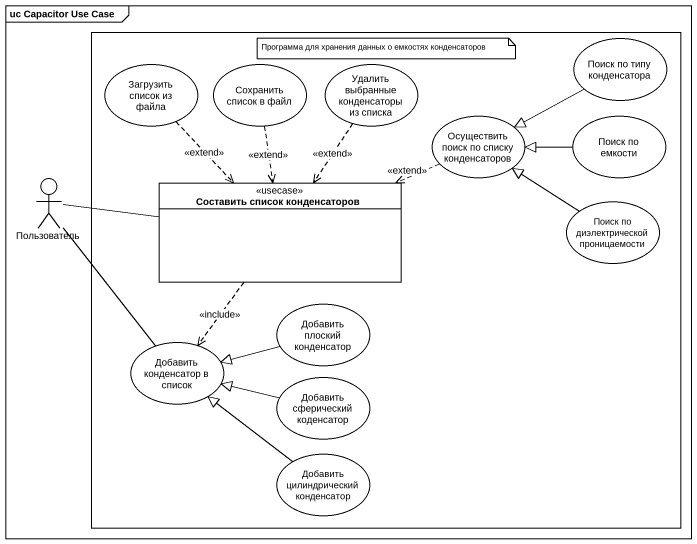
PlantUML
@startuml
mainframe uc Capacitor Use Case
allowmixing
hide circle
hide empty members
rectangle " " as rectangle1 {
  usecase "Поиск по типу конденсатора" as Поиск_по_типу_конденсатора
  usecase "Загрузить список из файла" as Загрузить_список_из_файла
  usecase "Сохранить список в файл" as Сохранить_список_в_файл
  usecase "Удалить выбранные конденсаторы из списка" as Удалить_выбранные
  usecase "Осуществить поиск по списку конденсаторов" as Осуществить_поиск_по_списку
  usecase "Поиск по емкости" as Поиск_по_емкости
  class "Составить список конденсаторов" as Составить_список <<usecase>>
  usecase "Поиск по диэлектрической проницаемости" as Поиск_по_диэлектрической
  usecase "Добавить плоский конденсатор" as Добавить_плоский_конденсатор
  usecase "Добавить конденсатор в список" as Добавить_конденсатор_в
  usecase "Добавить сферический коденсатор" as Добавить_сферический
  usecase "Добавить цилиндрический конденсатор" as Добавить_цилиндрический
}
actor Пользователь
Поиск_по_типу_конденсатора -left-|> Осуществить_поиск_по_списку
Загрузить_список_из_файла ..> Составить_список : <<extend>>
Сохранить_список_в_файл ..> Составить_список : <<extend>>
Удалить_выбранные ..> Составить_список : <<extend>>
Осуществить_поиск_по_списку .left.> Составить_список : <<extend>>
Поиск_по_емкости -left-|> Осуществить_поиск_по_списку
Пользователь -right- Составить_список
Пользователь -- Добавить_конденсатор_в
Составить_список ..> Добавить_конденсатор_в : <<include>>
Поиск_по_диэлектрической -up-|> Осуществить_поиск_по_списку
Добавить_плоский_конденсатор -left-|> Добавить_конденсатор_в
Добавить_сферический -left-|> Добавить_конденсатор_в
Добавить_цилиндрический -up-|> Добавить_конденсатор_в
note as N1
  Программа для хранения данных о емкостях конденсаторов
end note
@enduml
